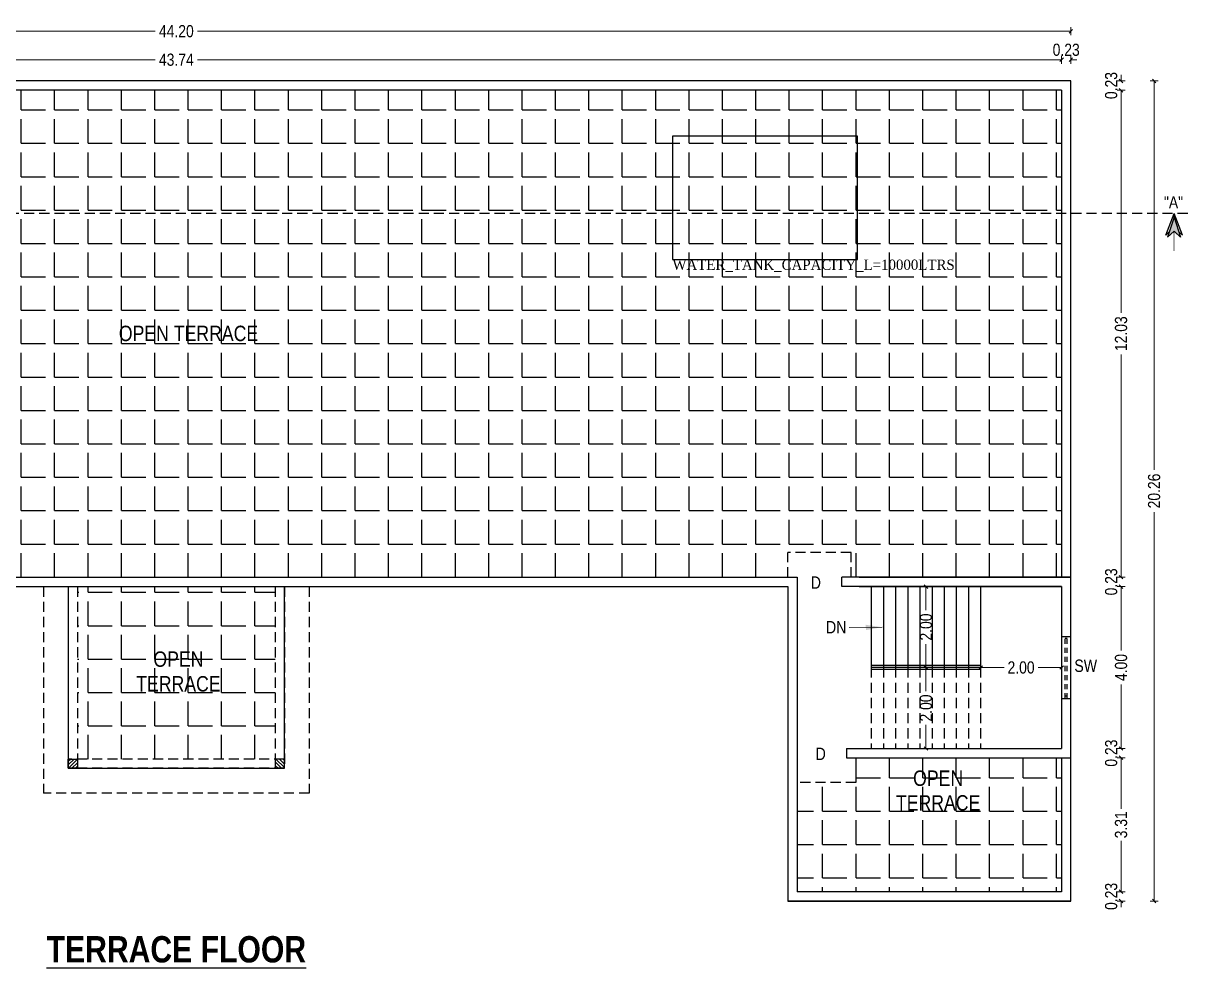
# Model space of a CAD drawing. Header units: metres. Extents: x 113452 to 113666, y -26183 to -26004.
# Drawn here: x 113608.6 to 113637.37, y -26091.67 to -26068.34 of the extents above; entities that cross this region are included whole.
import ezdxf
from ezdxf.enums import TextEntityAlignment as Align

# ---------------------------------------------------------------- set-up
doc = ezdxf.new("R2010")
doc.units = ezdxf.units.M
doc.header["$MEASUREMENT"] = 0
doc.header["$PDMODE"] = 35
doc.linetypes.add('DASHED2', pattern=[0.375, 0.25, -0.125])
for name, color, linetype in [('BLK_1_FLR_1_ROOF_AREA', 54, 'Continuous'), ('Grid Line', 8, 'Continuous'), ('WATER_TANK_CALCULATION', 150, 'Continuous'), ('Window', 34, 'Continuous')]:
    doc.layers.add(name, color=color, linetype=linetype)
doc.layers.add('Dimension', color=3, linetype='Continuous', lineweight=13)
doc.styles.add('Arial', font='swissc.ttf')
doc.styles.add('ED', font='romantic.ttf', dxfattribs={"width": 0.96})
doc.styles.add('EE', font='times.ttf', dxfattribs={"height": 15})
doc.styles.add('IT', font='times.ttf', dxfattribs={"height": 12})
doc.styles.get("Standard").update_dxf_attribs({"font": 'swisscb.ttf'})
doc.dimstyles.new('FLOOR DIM BUILDING DIM', dxfattribs={"dimtxt": 0.3, "dimasz": 0.05, "dimexe": 0.075, "dimexo": 0.3, "dimgap": 0.09, "dimtad": 0, "dimzin": 3, "dimdsep": 46, "dimtxsty": 'Arial', "dimblk": 'JM1', "dimcen": -0.09, "dimse1": 1, "dimse2": 1, "dimclrd": 5, "dimclre": 250, "dimclrt": 3, "dimazin": 0, "dimtfac": 0.65, "dimtix": 1, "dimtofl": 0, "dimtmove": 0, "dimatfit": 2, "dimfxl": 0, "dimfrac": 1, "dimtolj": 1, "dimlwd": 18, "dimlwe": -1, "dimarcsym": 0})
pattern_1 = [(45, (0, 0), (-0.044194173824, 0.044194173824), [])]

# ---------------------------------------------------------------- blocks, each defined once
blk = doc.blocks.new('GC')
at = {"ltscale": 0.3}
h = blk.add_hatch(dxfattribs=at)
h.set_pattern_fill('ANSI31', color=256, scale=0.5)
h.set_pattern_definition(pattern_1)
h.paths.add_polyline_path([(113618.529, -26048.862), (113618.529, -26048.632), (113618.299, -26048.632), (113618.299, -26048.862)])
h = blk.add_hatch(dxfattribs=at)
h.set_pattern_fill('ANSI31', color=256, scale=0.5)
h.set_pattern_definition(pattern_1)
h.paths.add_polyline_path([(113618.529, -26048.632), (113618.299, -26048.632), (113618.299, -26048.862), (113618.529, -26048.862)])
blk.add_lwpolyline([(113618.299, -26048.632), (113618.529, -26048.632), (113618.529, -26048.862), (113618.299, -26048.862)], close=True, dxfattribs=at)
blk = doc.blocks.new('JM1')
at = {"color": 2}
for p, q in [((0, 2), (0, -2)), ((-0.884, -0.884), (0.884, 0.884)), ((-3, 0), (0, 0))]:
    blk.add_line(p, q, dxfattribs=at)
blk = doc.blocks.new('*D78')
at = {"layer": 'Defpoints', "color": 0, "ltscale": 0.3}
for p in [(113634.483, -26069.76), (113634.253, -26069.99), (113635.724, -26069.99)]:
    blk.add_point(p, dxfattribs=at)
at = {"layer": 'Dimension', "color": 5, "lineweight": 18, "ltscale": 0.3}
for p, q in [((113635.724, -26069.71), (113635.724, -26069.66)), ((113635.724, -26070.04), (113635.724, -26070.09))]:
    blk.add_line(p, q, dxfattribs=at)
at = {"layer": 'Dimension', "color": 5, "lineweight": 18, "ltscale": 0.3, "xscale": 0.05, "yscale": 0.05, "zscale": 0.05}
for p, rotation in [((113635.724, -26069.76), 270), ((113635.724, -26069.99), 90)]:
    blk.add_blockref('JM1', p, dxfattribs=dict(at, rotation=rotation))
at = {"layer": 'Dimension', "color": 3, "ltscale": 0.3, "insert": (113635.48, -26069.875), "char_height": 0.3, "attachment_point": 5, "rotation": 90, "style": 'Arial'}
blk.add_mtext('\\A1;0.23', dxfattribs=at)
blk = doc.blocks.new('*D79')
at = {"layer": 'Defpoints', "color": 0, "ltscale": 0.3}
for p in [(113634.253, -26069.99), (113634.253, -26082.02), (113635.724, -26082.02)]:
    blk.add_point(p, dxfattribs=at)
at = {"layer": 'Dimension', "color": 5, "lineweight": 18, "ltscale": 0.3}
for p, q in [((113635.724, -26070.04), (113635.724, -26075.493)), ((113635.724, -26081.97), (113635.724, -26076.518))]:
    blk.add_line(p, q, dxfattribs=at)
at = {"layer": 'Dimension', "color": 5, "lineweight": 18, "ltscale": 0.3, "xscale": 0.05, "yscale": 0.05, "zscale": 0.05}
for p, rotation in [((113635.724, -26069.99), 90), ((113635.724, -26082.02), 270)]:
    blk.add_blockref('JM1', p, dxfattribs=dict(at, rotation=rotation))
at = {"layer": 'Dimension', "color": 3, "ltscale": 0.3, "insert": (113635.724, -26076.005), "char_height": 0.3, "attachment_point": 5, "rotation": 90, "style": 'Arial'}
blk.add_mtext('\\A1;12.03', dxfattribs=at)
blk = doc.blocks.new('*D157')
at = {"layer": 'Defpoints', "color": 0, "ltscale": 0.3}
for p in [(113634.253, -26082.02), (113634.253, -26082.252), (113635.724, -26082.252)]:
    blk.add_point(p, dxfattribs=at)
at = {"layer": 'Dimension', "color": 5, "lineweight": 18, "ltscale": 0.3}
for p, q in [((113635.724, -26081.97), (113635.724, -26081.92)), ((113635.724, -26082.302), (113635.724, -26082.352))]:
    blk.add_line(p, q, dxfattribs=at)
at = {"layer": 'Dimension', "color": 5, "lineweight": 18, "ltscale": 0.3, "xscale": 0.05, "yscale": 0.05, "zscale": 0.05}
for p, rotation in [((113635.724, -26082.02), 270), ((113635.724, -26082.252), 90)]:
    blk.add_blockref('JM1', p, dxfattribs=dict(at, rotation=rotation))
at = {"layer": 'Dimension', "color": 3, "ltscale": 0.3, "insert": (113635.48, -26082.136), "char_height": 0.3, "attachment_point": 5, "rotation": 90, "style": 'Arial'}
blk.add_mtext('\\A1;0.23', dxfattribs=at)
blk = doc.blocks.new('*D158')
at = {"layer": 'Defpoints', "color": 0, "ltscale": 0.3}
for p in [(113634.253, -26082.252), (113634.253, -26086.252), (113635.724, -26086.252)]:
    blk.add_point(p, dxfattribs=at)
at = {"layer": 'Dimension', "color": 5, "lineweight": 18, "ltscale": 0.3}
for p, q in [((113635.724, -26082.302), (113635.724, -26083.83)), ((113635.724, -26086.202), (113635.724, -26084.675))]:
    blk.add_line(p, q, dxfattribs=at)
at = {"layer": 'Dimension', "color": 5, "lineweight": 18, "ltscale": 0.3, "xscale": 0.05, "yscale": 0.05, "zscale": 0.05}
for p, rotation in [((113635.724, -26082.252), 90), ((113635.724, -26086.252), 270)]:
    blk.add_blockref('JM1', p, dxfattribs=dict(at, rotation=rotation))
at = {"layer": 'Dimension', "color": 3, "ltscale": 0.3, "insert": (113635.724, -26084.252), "char_height": 0.3, "attachment_point": 5, "rotation": 90, "style": 'Arial'}
blk.add_mtext('\\A1;4.00', dxfattribs=at)
blk = doc.blocks.new('*D159')
at = {"layer": 'Defpoints', "color": 0, "ltscale": 0.3}
for p in [(113634.253, -26086.252), (113634.253, -26086.482), (113635.724, -26086.482)]:
    blk.add_point(p, dxfattribs=at)
at = {"layer": 'Dimension', "color": 5, "lineweight": 18, "ltscale": 0.3}
for p, q in [((113635.724, -26086.202), (113635.724, -26086.152)), ((113635.724, -26086.532), (113635.724, -26086.582))]:
    blk.add_line(p, q, dxfattribs=at)
at = {"layer": 'Dimension', "color": 5, "lineweight": 18, "ltscale": 0.3, "xscale": 0.05, "yscale": 0.05, "zscale": 0.05}
for p, rotation in [((113635.724, -26086.252), 270), ((113635.724, -26086.482), 90)]:
    blk.add_blockref('JM1', p, dxfattribs=dict(at, rotation=rotation))
at = {"layer": 'Dimension', "color": 3, "ltscale": 0.3, "insert": (113635.48, -26086.367), "char_height": 0.3, "attachment_point": 5, "rotation": 90, "style": 'Arial'}
blk.add_mtext('\\A1;0.23', dxfattribs=at)
blk = doc.blocks.new('*D160')
at = {"layer": 'Defpoints', "color": 0, "ltscale": 0.3}
for p in [(113634.253, -26086.482), (113634.253, -26089.792), (113635.724, -26089.792)]:
    blk.add_point(p, dxfattribs=at)
at = {"layer": 'Dimension', "color": 5, "lineweight": 18, "ltscale": 0.3}
for p, q in [((113635.724, -26086.532), (113635.724, -26087.744)), ((113635.724, -26089.742), (113635.724, -26088.531))]:
    blk.add_line(p, q, dxfattribs=at)
at = {"layer": 'Dimension', "color": 5, "lineweight": 18, "ltscale": 0.3, "xscale": 0.05, "yscale": 0.05, "zscale": 0.05}
for p, rotation in [((113635.724, -26086.482), 90), ((113635.724, -26089.792), 270)]:
    blk.add_blockref('JM1', p, dxfattribs=dict(at, rotation=rotation))
at = {"layer": 'Dimension', "color": 3, "ltscale": 0.3, "insert": (113635.724, -26088.137), "char_height": 0.3, "attachment_point": 5, "rotation": 90, "style": 'Arial'}
blk.add_mtext('\\A1;3.31', dxfattribs=at)
blk = doc.blocks.new('*D161')
at = {"layer": 'Defpoints', "color": 0, "ltscale": 0.3}
for p in [(113634.253, -26089.792), (113634.483, -26090.022), (113635.724, -26090.022)]:
    blk.add_point(p, dxfattribs=at)
at = {"layer": 'Dimension', "color": 5, "lineweight": 18, "ltscale": 0.3}
for p, q in [((113635.724, -26089.742), (113635.724, -26089.692)), ((113635.724, -26090.072), (113635.724, -26090.122))]:
    blk.add_line(p, q, dxfattribs=at)
at = {"layer": 'Dimension', "color": 5, "lineweight": 18, "ltscale": 0.3, "xscale": 0.05, "yscale": 0.05, "zscale": 0.05}
for p, rotation in [((113635.724, -26089.792), 270), ((113635.724, -26090.022), 90)]:
    blk.add_blockref('JM1', p, dxfattribs=dict(at, rotation=rotation))
at = {"layer": 'Dimension', "color": 3, "ltscale": 0.3, "insert": (113635.48, -26089.907), "char_height": 0.3, "attachment_point": 5, "rotation": 90, "style": 'Arial'}
blk.add_mtext('\\A1;0.23', dxfattribs=at)
blk = doc.blocks.new('*D162')
at = {"layer": 'Defpoints', "color": 0, "ltscale": 0.3}
for p in [(113634.483, -26069.76), (113636.541, -26069.76), (113634.483, -26090.022)]:
    blk.add_point(p, dxfattribs=at)
at = {"layer": 'Dimension', "color": 5, "lineweight": 18, "ltscale": 0.3}
for p, q in [((113636.541, -26069.81), (113636.541, -26079.371)), ((113636.541, -26089.972), (113636.541, -26080.411))]:
    blk.add_line(p, q, dxfattribs=at)
at = {"layer": 'Dimension', "color": 5, "lineweight": 18, "ltscale": 0.3, "xscale": 0.05, "yscale": 0.05, "zscale": 0.05}
for p, rotation in [((113636.541, -26069.76), 90), ((113636.541, -26090.022), 270)]:
    blk.add_blockref('JM1', p, dxfattribs=dict(at, rotation=rotation))
at = {"layer": 'Dimension', "color": 3, "ltscale": 0.3, "insert": (113636.541, -26079.891), "char_height": 0.3, "attachment_point": 5, "rotation": 90, "style": 'Arial'}
blk.add_mtext('\\A1;20.26', dxfattribs=at)
blk = doc.blocks.new('ww1')
at = {"layer": 'Window', "linetype": 'DASHED2', "ltscale": 0.5}
for p, q in [((113597.634, -26051.841), (113597.634, -26050.317)), ((113597.686, -26051.841), (113597.686, -26050.317))]:
    blk.add_line(p, q, dxfattribs=at)
at = {"layer": 'Window', "color": 1, "linetype": 'ByBlock'}
for p, q in [((113597.634, -26050.364), (113597.686, -26050.364)), ((113597.634, -26051.79), (113597.686, -26051.79))]:
    blk.add_line(p, q, dxfattribs=at)
blk.add_lwpolyline([(113597.775, -26051.841), (113597.545, -26051.841), (113597.545, -26050.317), (113597.775, -26050.317)], close=True, dxfattribs=at)
blk = doc.blocks.new('*D81')
at = {"layer": 'Defpoints', "color": 0, "ltscale": 0.3}
for p in [(113632.253, -26084.252), (113632.253, -26086.252), (113634.253, -26086.252)]:
    blk.add_point(p, dxfattribs=at)
at = {"layer": 'Dimension', "color": 5, "lineweight": 18, "ltscale": 0.3}
for p, q in [((113632.303, -26084.252), (113632.834, -26084.252)), ((113634.203, -26084.252), (113633.673, -26084.252))]:
    blk.add_line(p, q, dxfattribs=at)
at = {"layer": 'Dimension', "color": 5, "lineweight": 18, "ltscale": 0.3, "xscale": 0.05, "yscale": 0.05, "zscale": 0.05, "rotation": 180}
blk.add_blockref('JM1', (113632.253, -26084.252), dxfattribs=at)
at = {"layer": 'Dimension', "color": 5, "lineweight": 18, "ltscale": 0.3, "xscale": 0.05, "yscale": 0.05, "zscale": 0.05}
blk.add_blockref('JM1', (113634.253, -26084.252), dxfattribs=at)
at = {"layer": 'Dimension', "color": 3, "ltscale": 0.3, "insert": (113633.253, -26084.252), "char_height": 0.3, "attachment_point": 5, "style": 'Arial'}
blk.add_mtext('\\A1;2.00', dxfattribs=at)
blk = doc.blocks.new('*D82')
at = {"layer": 'Defpoints', "color": 0, "ltscale": 0.3}
for p in [(113630.903, -26082.252), (113630.903, -26082.252), (113630.903, -26084.252)]:
    blk.add_point(p, dxfattribs=at)
at = {"layer": 'Dimension', "color": 5, "lineweight": 18, "ltscale": 0.3}
for p, q in [((113630.903, -26082.302), (113630.903, -26082.833)), ((113630.903, -26084.202), (113630.903, -26083.672))]:
    blk.add_line(p, q, dxfattribs=at)
at = {"layer": 'Dimension', "color": 5, "lineweight": 18, "ltscale": 0.3, "xscale": 0.05, "yscale": 0.05, "zscale": 0.05}
for p, rotation in [((113630.903, -26082.252), 90), ((113630.903, -26084.252), 270)]:
    blk.add_blockref('JM1', p, dxfattribs=dict(at, rotation=rotation))
at = {"layer": 'Dimension', "color": 3, "ltscale": 0.3, "insert": (113630.903, -26083.252), "char_height": 0.3, "attachment_point": 5, "rotation": 90, "style": 'Arial'}
blk.add_mtext('\\A1;2.00', dxfattribs=at)
blk = doc.blocks.new('*D83')
at = {"layer": 'Defpoints', "color": 0, "ltscale": 0.3}
for p in [(113630.903, -26084.252), (113630.903, -26086.252), (113630.903, -26086.252)]:
    blk.add_point(p, dxfattribs=at)
at = {"layer": 'Dimension', "color": 5, "lineweight": 18, "ltscale": 0.3}
for p, q in [((113630.903, -26084.302), (113630.903, -26084.833)), ((113630.903, -26086.202), (113630.903, -26085.672))]:
    blk.add_line(p, q, dxfattribs=at)
at = {"layer": 'Dimension', "color": 5, "lineweight": 18, "ltscale": 0.3, "xscale": 0.05, "yscale": 0.05, "zscale": 0.05}
for p, rotation in [((113630.903, -26084.252), 90), ((113630.903, -26086.252), 270)]:
    blk.add_blockref('JM1', p, dxfattribs=dict(at, rotation=rotation))
at = {"layer": 'Dimension', "color": 3, "ltscale": 0.3, "insert": (113630.903, -26085.252), "char_height": 0.3, "attachment_point": 5, "rotation": 90, "style": 'Arial'}
blk.add_mtext('\\A1;2.00', dxfattribs=at)
blk = doc.blocks.new('*D165')
at = {"layer": 'Defpoints', "color": 0, "ltscale": 0.3}
for p in [(113634.253, -26069.238), (113590.513, -26069.99), (113634.253, -26069.99)]:
    blk.add_point(p, dxfattribs=at)
at = {"layer": 'Dimension', "color": 5, "lineweight": 18, "ltscale": 0.3}
for p, q in [((113590.563, -26069.238), (113611.861, -26069.238)), ((113634.203, -26069.238), (113612.906, -26069.238))]:
    blk.add_line(p, q, dxfattribs=at)
at = {"layer": 'Dimension', "color": 5, "lineweight": 18, "ltscale": 0.3, "xscale": 0.05, "yscale": 0.05, "zscale": 0.05, "rotation": 180}
blk.add_blockref('JM1', (113590.513, -26069.238), dxfattribs=at)
at = {"layer": 'Dimension', "color": 5, "lineweight": 18, "ltscale": 0.3, "xscale": 0.05, "yscale": 0.05, "zscale": 0.05}
blk.add_blockref('JM1', (113634.253, -26069.238), dxfattribs=at)
at = {"layer": 'Dimension', "color": 3, "ltscale": 0.3, "insert": (113612.383, -26069.238), "char_height": 0.3, "attachment_point": 5, "style": 'Arial'}
blk.add_mtext('\\A1;43.74', dxfattribs=at)
blk = doc.blocks.new('*D68')
at = {"layer": 'Defpoints', "color": 0, "ltscale": 0.3}
for p in [(113634.483, -26069.238), (113634.483, -26069.76), (113634.253, -26069.99)]:
    blk.add_point(p, dxfattribs=at)
at = {"layer": 'Dimension', "color": 5, "lineweight": 18, "ltscale": 0.3}
for p, q in [((113634.203, -26069.238), (113634.153, -26069.238)), ((113634.533, -26069.238), (113634.583, -26069.238))]:
    blk.add_line(p, q, dxfattribs=at)
at = {"layer": 'Dimension', "color": 5, "lineweight": 18, "ltscale": 0.3, "xscale": 0.05, "yscale": 0.05, "zscale": 0.05}
blk.add_blockref('JM1', (113634.253, -26069.238), dxfattribs=at)
at = {"layer": 'Dimension', "color": 5, "lineweight": 18, "ltscale": 0.3, "xscale": 0.05, "yscale": 0.05, "zscale": 0.05, "rotation": 180}
blk.add_blockref('JM1', (113634.483, -26069.238), dxfattribs=at)
at = {"layer": 'Dimension', "color": 3, "ltscale": 0.3, "insert": (113634.368, -26068.993), "char_height": 0.3, "attachment_point": 5, "style": 'Arial'}
blk.add_mtext('\\A1;0.23', dxfattribs=at)
blk = doc.blocks.new('*D69')
at = {"layer": 'Defpoints', "color": 0, "ltscale": 0.3}
for p in [(113590.283, -26068.533), (113590.283, -26069.76), (113634.483, -26069.76)]:
    blk.add_point(p, dxfattribs=at)
at = {"layer": 'Dimension', "color": 5, "lineweight": 18, "ltscale": 0.3}
for p, q in [((113590.333, -26068.533), (113611.861, -26068.533)), ((113634.433, -26068.533), (113612.905, -26068.533))]:
    blk.add_line(p, q, dxfattribs=at)
at = {"layer": 'Dimension', "color": 5, "lineweight": 18, "ltscale": 0.3, "xscale": 0.05, "yscale": 0.05, "zscale": 0.05, "rotation": 180}
blk.add_blockref('JM1', (113590.283, -26068.533), dxfattribs=at)
at = {"layer": 'Dimension', "color": 5, "lineweight": 18, "ltscale": 0.3, "xscale": 0.05, "yscale": 0.05, "zscale": 0.05}
blk.add_blockref('JM1', (113634.483, -26068.533), dxfattribs=at)
at = {"layer": 'Dimension', "color": 3, "ltscale": 0.3, "insert": (113612.383, -26068.533), "char_height": 0.3, "attachment_point": 5, "style": 'Arial'}
blk.add_mtext('\\A1;44.20', dxfattribs=at)
blk = doc.blocks.new('SECTION CUT POINTER')
h = blk.add_hatch(color=256)
h.dxf.hatch_style = 1
h.paths.add_polyline_path([(0, 0.55), (-0.261, -0.24), (0, 0), (0.261, -0.24)])
at = {"linetype": 'Continuous', "ltscale": 250}
for p, q in [((-0.334, -0.167), (0, 0.7)), ((0, 0.55), (-0.261, -0.24)), ((0.334, -0.167), (0, 0.7)), ((0, 0.55), (0.261, -0.24)), ((0, 0), (-0.261, -0.24)), ((0, 0), (0.261, -0.24)), ((-0.193, -0.037), (-0.334, -0.167)), ((-0.146, -0.134), (-0.13, -0.119)), ((0.193, -0.037), (0.334, -0.167))]:
    blk.add_line(p, q, dxfattribs=at)
blk.add_line((0, 0.55), (0, 0.7))
at = {"const_width": 0.03}
blk.add_lwpolyline([(0, 0), (0, -0.8)], dxfattribs=at)

msp = doc.modelspace()

# ---------------------------------------------------------------- hatches: boundary and pattern name
at = {"layer": 'Grid Line', "linetype": 'DASHED2'}
h = msp.add_hatch(dxfattribs=at)
h.set_pattern_fill('ANGLE', color=256, scale=3, style=0)
h.set_pattern_definition([(0, (1.1004, -4.6018), (0, 0.825), [0.6, -0.225]), (90, (1.1004, -4.6018), (-0.825, 1e-16), [0.6, -0.225])])
h.paths.add_polyline_path([(113595.08544, -26073.03703), (113595.08544, -26069.99043), (113590.51344, -26069.99043), (113590.51344, -26073.03703)])
h.paths.add_polyline_path([(113634.25344, -26073.03703), (113634.25344, -26069.99043), (113595.08544, -26069.99043), (113595.08544, -26073.03703)])
h.paths.add_polyline_path([(113595.08544, -26073.03703), (113595.08544, -26082.02043), (113595.71344, -26082.02043), (113595.71344, -26081.41243), (113597.27344, -26081.41243), (113597.27344, -26082.02043), (113627.49344, -26082.02043), (113627.49344, -26081.41243), (113629.05344, -26081.41243), (113629.05344, -26082.02043), (113634.25344, -26082.02043), (113634.25344, -26073.03703)])
h.paths.add_polyline_path([(113595.08544, -26073.03703), (113590.51344, -26073.03703), (113590.51344, -26082.02043), (113595.08544, -26082.02043)])
h.paths.add_polyline_path([(113595.08544, -26089.79243), (113595.08544, -26086.48243), (113590.51344, -26086.48243), (113590.51344, -26089.79243)])
h.paths.add_polyline_path([(113595.08544, -26089.79243), (113597.04344, -26089.79243), (113597.04344, -26087.09243), (113595.59344, -26087.09243), (113595.59344, -26086.48243), (113595.08544, -26086.48243)])
h.paths.add_polyline_path([(113629.17344, -26086.48243), (113629.17344, -26087.09243), (113627.72344, -26087.09243), (113627.72344, -26089.79243), (113634.25344, -26089.79243), (113634.25344, -26086.48243)])
h.paths.add_polyline_path([(113611.0204, -26076.41242), (113614.34426, -26076.41242), (113614.34426, -26075.61454), (113611.0204, -26075.61454)], flags=24)
h.paths.add_polyline_path([(113592.52683, -26088.01925), (113594.61688, -26088.01925), (113594.61688, -26086.60299), (113592.52683, -26086.60299)], flags=24)
h.paths.add_polyline_path([(113630.16683, -26088.01925), (113632.25688, -26088.01925), (113632.25688, -26086.60299), (113630.16683, -26086.60299)], flags=24)
at = {"layer": 'Grid Line'}
h = msp.add_hatch(dxfattribs=at)
h.set_pattern_fill('ANGLE', color=256, scale=3, style=0)
h.set_pattern_definition([(0, (-11.2744, -4.9687), (0, 0.825), [0.6, -0.225]), (90, (-11.2744, -4.9687), (-0.825, 1e-16), [0.6, -0.225])])
h.paths.add_polyline_path([(113613.53717, -26086.51243), (113613.53717, -26082.25243), (113609.94344, -26082.25243), (113609.94344, -26086.51243)])
h.paths.add_polyline_path([(113613.53717, -26086.51243), (113614.82344, -26086.51243), (113614.82344, -26082.25243), (113613.53717, -26082.25243)])
h.paths.add_polyline_path([(113611.39686, -26085.07722), (113613.48692, -26085.07722), (113613.48692, -26083.66096), (113611.39686, -26083.66096)], flags=24)

# ---------------------------------------------------------------- linework, layer by layer
at = {"ltscale": 0.3}
for p, q in [((113634.48344, -26069.76043), (113590.28344, -26069.76043)), ((113634.48344, -26090.02243), (113634.48344, -26069.76043)), ((113634.25344, -26069.99043), (113590.51344, -26069.99043)), ((113634.25344, -26069.99043), (113634.25344, -26082.02043)), ((113597.04344, -26082.02043), (113627.72344, -26082.02043)), ((113627.72344, -26082.02043), (113627.72344, -26089.79243)), ((113634.48344, -26082.02043), (113628.82344, -26082.02043)), ((113628.82344, -26082.25243), (113628.82344, -26082.02043)), ((113629.25344, -26082.02043), (113634.48344, -26082.02043)), ((113597.27344, -26082.25243), (113627.49344, -26082.25243)), ((113627.49344, -26082.25243), (113627.49344, -26090.02243)), ((113634.25344, -26082.25243), (113628.82344, -26082.25243)), ((113629.25344, -26082.25243), (113634.25344, -26082.25243)), ((113629.55344, -26082.25243), (113629.55344, -26084.25243)), ((113629.85344, -26082.25243), (113629.85344, -26084.25243)), ((113630.15344, -26082.25243), (113630.15344, -26084.25243)), ((113630.45344, -26082.25243), (113630.45344, -26084.25243)), ((113630.75344, -26082.25243), (113630.75344, -26084.25243)), ((113631.05344, -26082.25243), (113631.05344, -26084.25243)), ((113631.35344, -26082.25243), (113631.35344, -26084.25243)), ((113631.65344, -26082.25243), (113631.65344, -26084.25243)), ((113631.95344, -26082.25243), (113631.95344, -26084.25243)), ((113632.25344, -26082.25243), (113632.25344, -26084.25243)), ((113634.25344, -26082.25243), (113634.25344, -26086.25243)), ((113632.25344, -26084.20243), (113629.55344, -26084.20243)), ((113632.25344, -26084.25243), (113629.55344, -26084.25243)), ((113632.25344, -26084.30243), (113629.55344, -26084.30243)), ((113627.72344, -26086.48243), (113627.72344, -26089.79243)), ((113628.94344, -26086.25243), (113628.94344, -26086.48243)), ((113628.94344, -26086.25243), (113634.25344, -26086.25243)), ((113628.94344, -26086.48243), (113634.48344, -26086.48243)), ((113634.25344, -26086.48243), (113634.25344, -26089.79243)), ((113634.25344, -26089.79243), (113627.72344, -26089.79243)), ((113634.48344, -26090.02243), (113627.49344, -26090.02243))]:
    msp.add_line(p, q, dxfattribs=at)
at = {"color": 8, "linetype": 'DASHED2'}
for p, q in [((113629.05344, -26081.41243), (113627.49344, -26081.41243)), ((113627.49344, -26082.02243), (113627.49344, -26081.41243)), ((113629.05344, -26082.02043), (113629.05344, -26081.41043)), ((113609.10344, -26082.25243), (113609.10344, -26087.35243)), ((113609.71344, -26082.25243), (113609.71344, -26086.74243)), ((113609.94344, -26082.25243), (113609.94344, -26086.74243)), ((113614.82344, -26082.25243), (113614.82344, -26086.74243)), ((113615.05344, -26082.25243), (113615.05344, -26086.74243)), ((113615.66344, -26082.25243), (113615.66344, -26087.35243)), ((113629.55344, -26084.25243), (113629.55344, -26086.25243)), ((113629.85344, -26084.25243), (113629.85344, -26086.25243)), ((113630.15344, -26084.25243), (113630.15344, -26086.25243)), ((113630.45344, -26084.25243), (113630.45344, -26086.25243)), ((113630.75344, -26084.25243), (113630.75344, -26086.25243)), ((113631.05344, -26084.25243), (113631.05344, -26086.25243)), ((113631.35344, -26084.25243), (113631.35344, -26086.25243)), ((113631.65344, -26084.25243), (113631.65344, -26086.25243)), ((113631.95344, -26084.25243), (113631.95344, -26086.25243)), ((113632.25344, -26084.25243), (113632.25344, -26086.25243)), ((113629.17344, -26086.48243), (113629.17344, -26087.09243)), ((113615.05344, -26086.51243), (113609.71344, -26086.51243)), ((113615.05344, -26086.74243), (113609.71344, -26086.74243)), ((113615.66344, -26087.35243), (113609.10344, -26087.35243)), ((113629.17344, -26087.09243), (113627.72344, -26087.09243))]:
    msp.add_line(p, q, dxfattribs=at)
at = {"layer": 'BLK_1_FLR_1_ROOF_AREA'}
msp.add_lwpolyline([(113615.05344, -26082.25243), (113627.49344, -26082.25243), (113627.49344, -26090.02243), (113634.48344, -26090.02243), (113634.48344, -26069.76043), (113590.28344, -26069.76043), (113590.28344, -26090.02243), (113597.27344, -26090.02243), (113597.27344, -26082.25243), (113609.71344, -26082.25243), (113609.71344, -26086.74243), (113615.05344, -26086.74243)], close=True, dxfattribs=at)
at = {"layer": 'Grid Line', "linetype": 'DASHED2'}
msp.add_line((113637.37008, -26073.03703), (113587.17423, -26073.03703), dxfattribs=at)
at = {"layer": 'WATER_TANK_CALCULATION', "linetype": 'ByBlock', "elevation": 0}
msp.add_lwpolyline([(113624.63985, -26074.17467), (113629.21185, -26074.17467), (113629.21185, -26071.12667), (113624.63985, -26071.12667)], close=True, dxfattribs=at)

# ---------------------------------------------------------------- block references
at = {"xscale": -0.6180100651721203, "yscale": 0.6180100651721203, "zscale": 0.6180100651721203}
msp.add_blockref('SECTION CUT POINTER', (113637.03295, -26073.46963), dxfattribs=at)
msp.add_blockref('SECTION CUT POINTER', (113637.03295, -26073.46963), dxfattribs=at)
at = {"xscale": -1}
msp.add_blockref('ww1', (227232.02872, -33.17344), dxfattribs=at)
msp.add_blockref('GC', (-8.5859, -37.8806))
at = {"xscale": -1, "rotation": 359.9999999972663}
msp.add_blockref('GC', (227233.35278, -37.8806), dxfattribs=at)

# ---------------------------------------------------------------- texts
at = {"style": 'Arial'}
msp.add_text('"A"', height=0.3, dxfattribs=at).set_placement((113637.01955, -26072.7585), align=Align.MIDDLE_CENTER)
at = {"ltscale": 0.3, "char_height": 0.381, "width": 4.8054992, "attachment_point": 2, "line_spacing_factor": 0.96, "style": 'EE'}
for s, insert in [('{\\fSwis721 Cn BT|b0|i0|c0|p34;OPEN TERRACE}', (113612.68344, -26075.80752)), ('{\\fSwis721 Cn BT|b0|i0|c0|p34;OPEN \\PTERRACE}', (113612.43348, -26083.85393)), ('{\\fSwis721 Cn BT|b0|i0|c0|p34;OPEN \\PTERRACE}', (113631.20344, -26086.79596))]:
    msp.add_mtext(s, dxfattribs=dict(at, insert=insert))
at = {"ltscale": 0.3, "char_height": 0.3048, "width": 0.3266425, "attachment_point": 3, "style": 'IT'}
for s, insert in [('{\\fSwis721 Cn BT|b0|i0|c0|p34;D}', (113628.30897, -26082.00127)), ('{\\fSwis721 Cn BT|b0|i0|c0|p34;DN}', (113628.93724, -26083.10291)), ('{\\fSwis721 Cn BT|b0|i0|c0|p34;D}', (113628.42897, -26086.23227))]:
    msp.add_mtext(s, dxfattribs=dict(at, insert=insert))
at = {"linetype": 'Continuous', "insert": (113634.56878, -26084.05626), "char_height": 0.3048, "width": 0.8163303, "attachment_point": 1, "style": 'IT'}
msp.add_mtext('{\\fSwis721 Cn BT|b0|i0|c0|p34;SW}', dxfattribs=at)
at = {"insert": (113612.38344, -26091.21782), "char_height": 0.65, "attachment_point": 5}
msp.add_mtext('{\\LTERRACE FLOOR }', dxfattribs=at)
at = {"layer": 'WATER_TANK_CALCULATION', "linetype": 'ByBlock', "insert": (113624.63985, -26074.17467), "char_height": 0.2537879, "attachment_point": 1, "style": 'ED'}
msp.add_mtext_dynamic_manual_height_columns('WATER_TANK_CAPACITY_L=10000LTRS', width=6.8667001, gutter_width=1.26894, heights=[0], dxfattribs=at)

# ---------------------------------------------------------------- dimensions: what is measured, and where the dimension line sits
at = {"layer": 'Dimension', "ltscale": 0.3}
for base, p1, p2, override, picture, middle in [((113590.28344, -26068.53348), (113634.48344, -26069.76043), (113590.28344, -26069.76043), {"dimpost": '\\X', "dimtmove": 1}, '*D69', (113612.38344, -26068.53348)), ((113634.48344, -26069.23761), (113634.25344, -26069.99043), (113634.48344, -26069.76043), {"dimtad": 3, "dimpost": '\\X'}, '*D68', (113634.36844, -26068.99342)), ((113634.25344, -26069.23761), (113590.51344, -26069.99043), (113634.25344, -26069.99043), {"dimpost": '\\X', "dimtmove": 1}, '*D165', (113612.38344, -26069.23761))]:
    dim = msp.add_linear_dim(base=base, p1=p1, p2=p2, dimstyle='FLOOR DIM BUILDING DIM', override=override, dxfattribs=at)
    dim.commit()
    dim.dimension.update_dxf_attribs({"geometry": picture, "text_midpoint": middle})
for base, p1, p2, override, picture, middle in [((113635.72399, -26069.99043), (113634.48344, -26069.76043), (113634.25344, -26069.99043), {"dimtad": 3, "dimpost": '\\X'}, '*D78', (113635.4798, -26069.87543)), ((113636.54107, -26069.76043), (113634.48344, -26090.02243), (113634.48344, -26069.76043), {"dimpost": '\\X', "dimtmove": 1}, '*D162', (113636.54107, -26079.89143)), ((113635.72399, -26082.02043), (113634.25344, -26069.99043), (113634.25344, -26082.02043), {"dimpost": '\\X', "dimtmove": 1}, '*D79', (113635.72399, -26076.00543)), ((113635.72399, -26082.25243), (113634.25344, -26082.02043), (113634.25344, -26082.25243), {"dimtad": 3, "dimpost": '\\X'}, '*D157', (113635.4798, -26082.13643)), ((113635.72399, -26086.25243), (113634.25344, -26082.25243), (113634.25344, -26086.25243), {"dimpost": '\\X', "dimtmove": 1}, '*D158', (113635.72399, -26084.25243)), ((113635.72399, -26086.48243), (113634.25344, -26086.25243), (113634.25344, -26086.48243), {"dimtad": 3, "dimpost": '\\X'}, '*D159', (113635.4798, -26086.36743)), ((113635.72399, -26089.79243), (113634.25344, -26086.48243), (113634.25344, -26089.79243), {"dimpost": '\\X', "dimtmove": 1}, '*D160', (113635.72399, -26088.13743)), ((113635.72399, -26090.02243), (113634.25344, -26089.79243), (113634.48344, -26090.02243), {"dimtad": 3, "dimpost": '\\X'}, '*D161', (113635.4798, -26089.90743))]:
    dim = msp.add_linear_dim(base=base, p1=p1, p2=p2, angle=90, dimstyle='FLOOR DIM BUILDING DIM', override=override, dxfattribs=at)
    dim.commit()
    dim.dimension.update_dxf_attribs({"geometry": picture, "text_midpoint": middle})
at = {"layer": 'Dimension', "color": 6, "ltscale": 0.3}
for base, p1, p2, angle, picture, middle in [((113630.90344, -26082.25243), (113630.90344, -26084.25243), (113630.90344, -26082.25243), 90, '*D82', (113630.90344, -26083.25243)), ((113632.25344, -26084.25243), (113634.25344, -26086.25243), (113632.25344, -26086.25243), 180, '*D81', (113633.25344, -26084.25243)), ((113630.90344, -26086.25243), (113630.90344, -26084.25243), (113630.90344, -26086.25243), 90, '*D83', (113630.90344, -26085.25243))]:
    dim = msp.add_linear_dim(base=base, p1=p1, p2=p2, angle=angle, dimstyle='FLOOR DIM BUILDING DIM', override={"dimtxt": 0.3, "dimpost": '\\X', "dimtmove": 1}, dxfattribs=at)
    dim.commit()
    dim.dimension.update_dxf_attribs({"geometry": picture, "text_midpoint": middle})

# ---------------------------------------------------------------- leaders
at = {"ltscale": 0.3}
msp.add_leader([(113629.81745, -26083.25613), (113629.00751, -26083.26743)], dimstyle='FLOOR DIM BUILDING DIM', override={"dimasz": 0.4, "dimgap": 0.09, "dimtad": 0, "dimclrd": 256}, dxfattribs=at)

doc.saveas('drawing.dxf')
